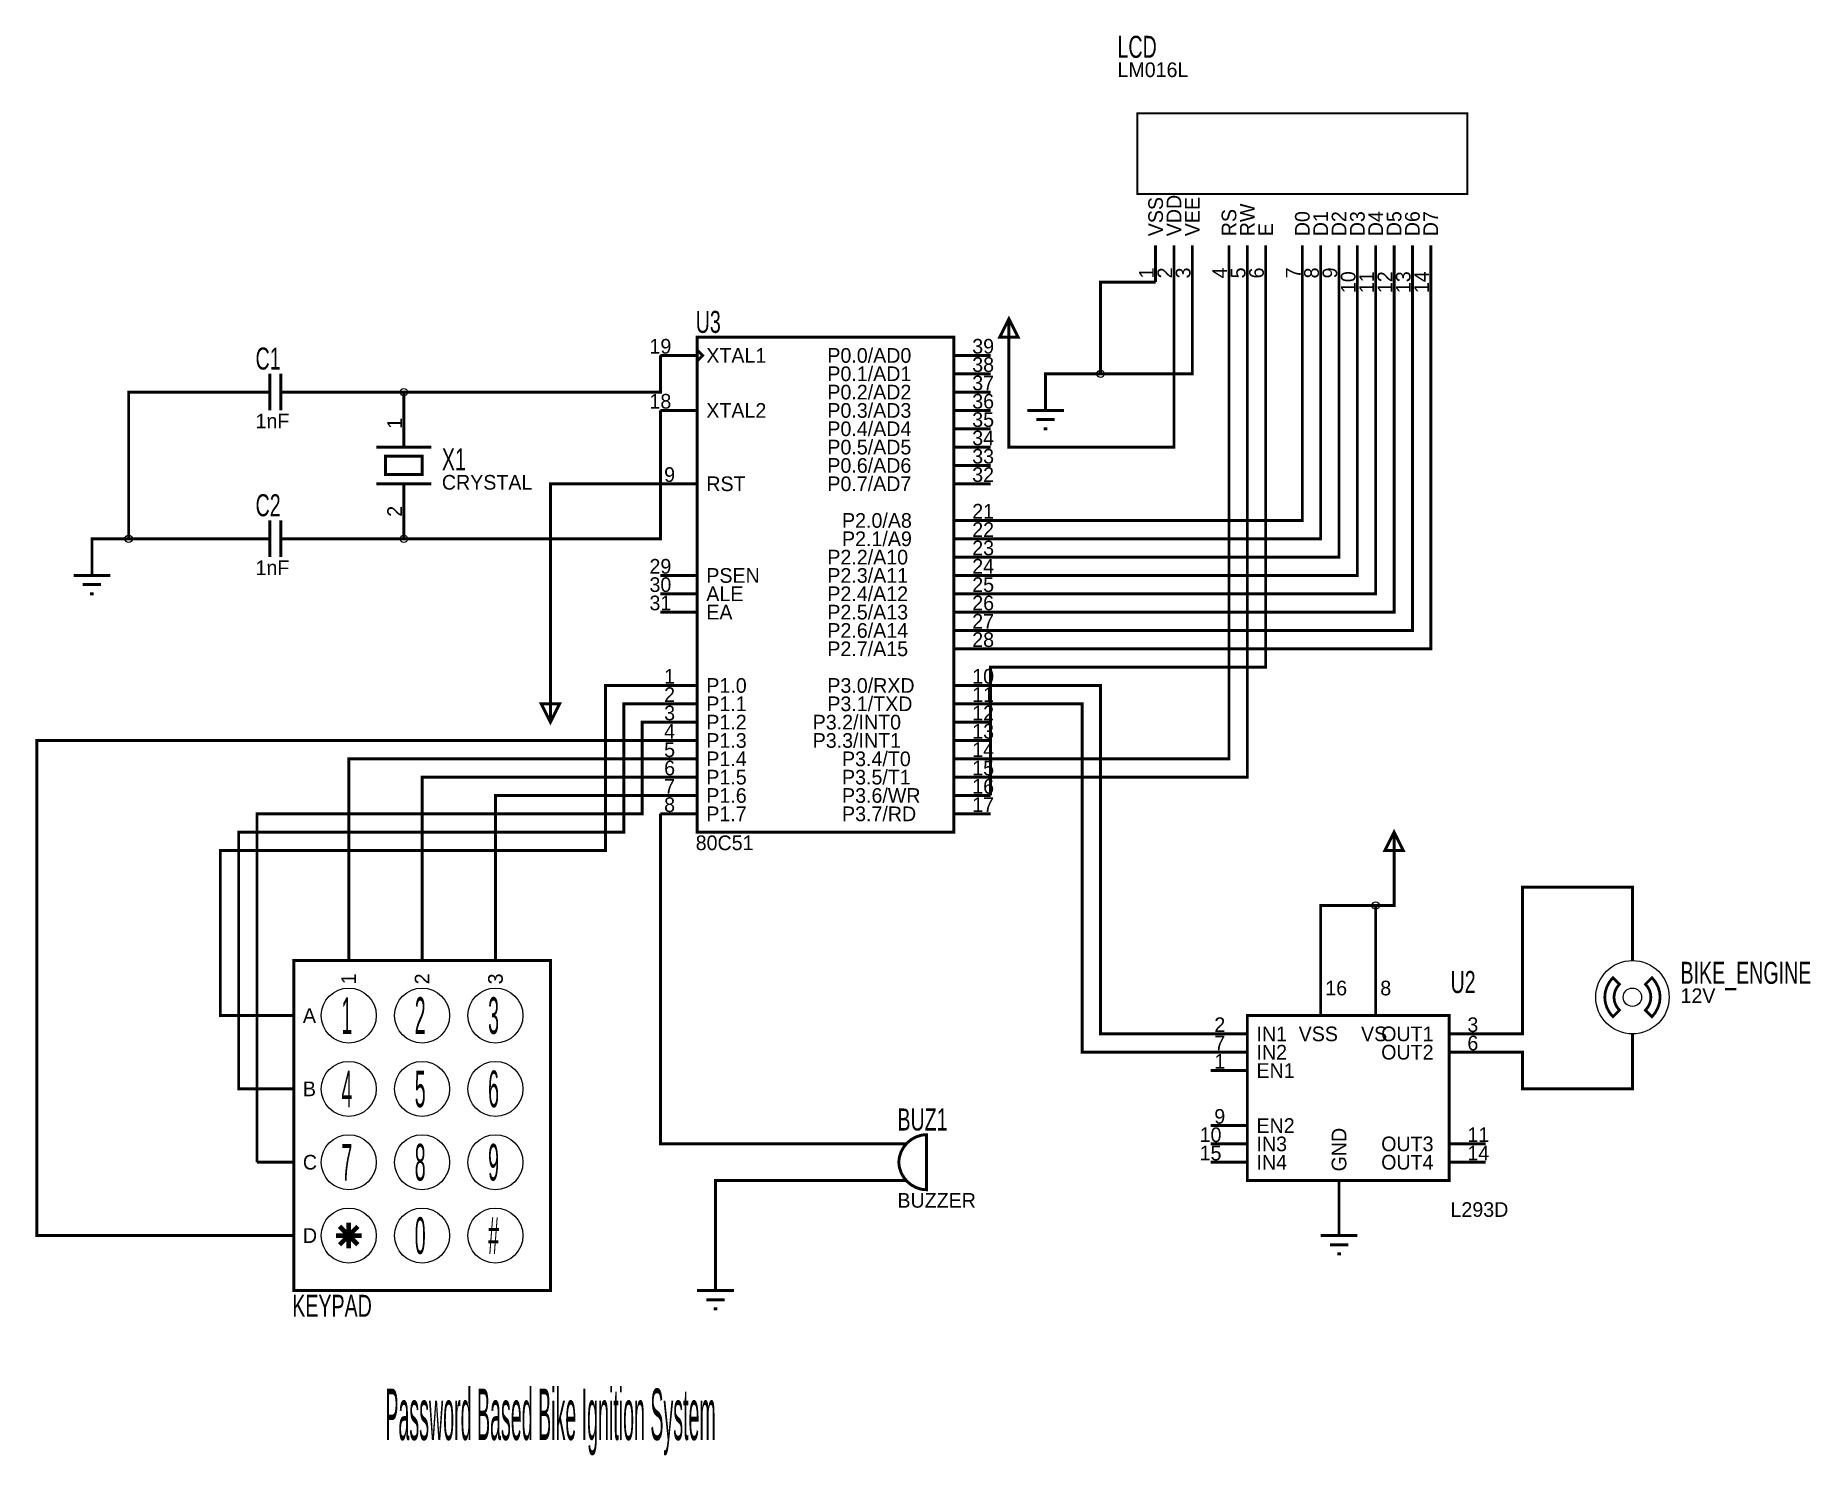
# Model space of a CAD drawing. Header units: inches. Extents: x -4.71 to 4.97, y -4.3 to 3.44.
import ezdxf

# ---------------------------------------------------------------- set-up
doc = ezdxf.new("R2010")
doc.units = ezdxf.units.IN
doc.header["$MEASUREMENT"] = 0
doc.layers.get('0').update_dxf_attribs({"linetype": 'CONTINUOUS'})
for name, color, linetype in [('1', 1, 'CONTINUOUS'), ('2', 2, 'CONTINUOUS'), ('3', 3, 'CONTINUOUS')]:
    doc.layers.add(name, color=color, linetype=linetype)

msp = doc.modelspace()

# ---------------------------------------------------------------- linework, layer by layer
for points, const_width in [([(1.3, 2.58), (3.1, 2.58), (3.1, 3.02), (1.3, 3.02), (1.3, 2.58)], 0.01), ([(3.893934, -1.906066), (3.883446, -1.894507), (3.874357, -1.882269), (3.860374, -1.85614), (3.851984, -1.828459), (3.849187, -1.8), (3.851984, -1.771541), (3.860374, -1.743859), (3.874357, -1.717731), (3.883446, -1.705493), (3.893934, -1.693934), (3.929289, -1.729289), (3.916238, -1.745154), (3.906916, -1.762573), (3.901323, -1.781028), (3.899458, -1.8), (3.901323, -1.818972), (3.906916, -1.837427), (3.916238, -1.854846), (3.929289, -1.870711), (3.893934, -1.906066)], 0.015), ([(4.106066, -1.906066), (4.116553, -1.894507), (4.125643, -1.882269), (4.139626, -1.85614), (4.148016, -1.828459), (4.150813, -1.8), (4.148016, -1.771541), (4.139626, -1.743859), (4.125643, -1.717731), (4.116553, -1.705493), (4.106066, -1.693934), (4.070711, -1.729289), (4.083762, -1.745154), (4.093084, -1.762573), (4.098677, -1.781028), (4.100542, -1.8), (4.098677, -1.818972), (4.093084, -1.837427), (4.083762, -1.854846), (4.070711, -1.870711), (4.106066, -1.906066)], 0.015), ([(-3.07, -3.1), (-2.93, -3.1)], 0.025), ([(-3.05, -3.15), (-2.95, -3.05)], 0.025), ([(-3.05, -3.05), (-2.95, -3.15)], 0.025), ([(-3, -3.03), (-3, -3.17)], 0.025)]:
    msp.add_lwpolyline(points, dxfattribs=dict(const_width=const_width))
for centre in [(-3, -1.9), (-2.6, -1.9), (-2.2, -1.9), (-3, -2.3), (-2.6, -2.3), (-2.2, -2.3), (-3, -2.7), (-2.6, -2.7), (-2.2, -2.7), (-3, -3.1), (-2.6, -3.1), (-2.2, -3.1)]:
    msp.add_circle(centre, 0.15)
at = {"layer": '1', "const_width": 0.016}
for points in [[(0.5, 0.1), (2.9, 0.1), (2.9, 2.1)], [(0.5, 0.2), (2.8, 0.2), (2.8, 2.1)], [(0.5, 0.3), (2.7, 0.3), (2.7, 2.1)], [(0.5, 0.4), (2.6, 0.4), (2.6, 2.1)], [(0.5, 0.5), (2.5, 0.5), (2.5, 2.1)], [(0.5, 0.6), (2.4, 0.6), (2.4, 2.1)], [(0.5, 0.7), (2.3, 0.7), (2.3, 2.1)], [(0.5, 0.8), (2.2, 0.8), (2.2, 2.1)], [(0.5, -0.7), (0.5, 0), (2, 0), (2, 2.1)], [(0.5, -0.6), (1.9, -0.6), (1.9, 2.1)], [(0.5, -0.5), (1.8, -0.5), (1.8, 2.1)], [(0.6, 1.7), (0.6, 1.2), (1.5, 1.2), (1.5, 2.1)], [(1.1, 1.6), (1.1, 2.1), (1.4, 2.1)], [(1.1, 1.6), (1.6, 1.6), (1.6, 2.1)], [(0.55, 1.8), (0.6, 1.9), (0.65, 1.8), (0.55, 1.8)], [(0.6, 1.7), (0.6, 1.9)], [(-1.3, 1.7), (-1.3, 1.5), (-2.7, 1.5)], [(0.8, 1.5), (0.8, 1.6), (1.1, 1.6)], [(-3.6, 1.5), (-4.2, 1.5), (-4.2, 0.7)], [(-3.2, 1.5), (-2.7, 1.5)], [(-2.7, 1.3), (-2.7, 1.5)], [(0.8, 1.5), (0.8, 1.4)], [(-1.3, 1.4), (-1.3, 0.7), (-2.7, 0.7)], [(0.7, 1.4), (0.9, 1.4)], [(0.75, 1.35), (0.85, 1.35)], [(0.79, 1.3), (0.81, 1.3)], [(-1.3, 1), (-1.9, 1), (-1.9, -0.1)], [(-2.7, 0.9), (-2.7, 0.7)], [(-4.4, 0.6), (-4.4, 0.7), (-4.2, 0.7)], [(-3.6, 0.7), (-4.2, 0.7)], [(-3.2, 0.7), (-2.7, 0.7)], [(-4.4, 0.6), (-4.4, 0.5)], [(-4.5, 0.5), (-4.3, 0.5)], [(-4.45, 0.45), (-4.35, 0.45)], [(-4.41, 0.4), (-4.39, 0.4)], [(-1.3, -0.1), (-1.6, -0.1), (-1.6, -1), (-3.7, -1), (-3.7, -1.9), (-3.5, -1.9)], [(-1.9, -0.1), (-1.9, -0.3)], [(0.5, -0.1), (1.1, -0.1), (1.1, -2), (1.7, -2)], [(-1.3, -0.2), (-1.5, -0.2), (-1.5, -0.9), (-3.6, -0.9), (-3.6, -2.3), (-3.5, -2.3)], [(-1.85, -0.2), (-1.9, -0.3), (-1.95, -0.2), (-1.85, -0.2)], [(0.5, -0.2), (1, -0.2), (1, -2.1), (1.7, -2.1)], [(-1.3, -0.3), (-1.4, -0.3), (-1.4, -0.8), (-3.5, -0.8), (-3.5, -2.7)], [(-1.3, -0.4), (-4.7, -0.4), (-4.7, -3.1), (-3.5, -3.1)], [(-1.3, -0.5), (-3, -0.5), (-3, -1.4)], [(-1.3, -0.6), (-2.6, -0.6), (-2.6, -1.4)], [(-1.3, -0.7), (-2.2, -0.7), (-2.2, -1.4)], [(-1.3, -0.8), (-1.3, -2.6), (-0.1, -2.6)], [(2.65, -1), (2.7, -0.9), (2.75, -1), (2.65, -1)], [(2.7, -1.1), (2.7, -0.9)], [(2.7, -1.1), (2.7, -1.3), (2.6, -1.3)], [(3.2, -2), (3.4, -2), (3.4, -1.2), (4, -1.2), (4, -1.5)], [(2.3, -1.7), (2.3, -1.3), (2.6, -1.3)], [(2.6, -1.7), (2.6, -1.3)], [(3.2, -2.1), (3.4, -2.1), (3.4, -2.3), (4, -2.3), (4, -2.1)], [(-1, -3.3), (-1, -2.8), (-0.1, -2.8)], [(2.4, -3), (2.4, -3)], [(2.4, -3), (2.4, -3.1)], [(2.3, -3.1), (2.5, -3.1)], [(2.35, -3.15), (2.45, -3.15)], [(2.39, -3.2), (2.41, -3.2)], [(-1, -3.3), (-1, -3.4)], [(-1.1, -3.4), (-0.9, -3.4)], [(-1.05, -3.45), (-0.95, -3.45)], [(-1.01, -3.5), (-0.99, -3.5)]]:
    msp.add_lwpolyline(points, dxfattribs=at)
at = {"layer": '1'}
for centre in [(1.1, 1.6), (-2.7, 1.5), (-4.2, 0.7), (-2.7, 0.7), (2.6, -1.3)]:
    msp.add_circle(centre, 0.02, dxfattribs=at)
at = {"layer": '2', "const_width": 0.016}
for points in [[(1.4, 2.1), (1.4, 2.3)], [(1.5, 2.1), (1.5, 2.3)], [(1.6, 2.1), (1.6, 2.3)], [(1.8, 2.1), (1.8, 2.3)], [(1.9, 2.1), (1.9, 2.3)], [(2, 2.1), (2, 2.3)], [(2.2, 2.1), (2.2, 2.3)], [(2.3, 2.1), (2.3, 2.3)], [(2.4, 2.1), (2.4, 2.3)], [(2.5, 2.1), (2.5, 2.3)], [(2.6, 2.1), (2.6, 2.3)], [(2.7, 2.1), (2.7, 2.3)], [(2.8, 2.1), (2.8, 2.3)], [(2.9, 2.1), (2.9, 2.3)], [(-1.1, -0.9), (0.3, -0.9), (0.3, 1.8), (-1.1, 1.8), (-1.1, -0.9)], [(-1.3, 1.7), (-1.1, 1.7)], [(-1.1, 1.73), (-1.07, 1.7), (-1.1, 1.67), (-1.1, 1.73)], [(0.5, 1.7), (0.3, 1.7)], [(-3.43, 1.4), (-3.43, 1.6)], [(-3.37, 1.4), (-3.37, 1.6)], [(0.5, 1.6), (0.3, 1.6)], [(-3.6, 1.5), (-3.5, 1.5)], [(-3.43, 1.5), (-3.5, 1.5)], [(-3.37, 1.5), (-3.3, 1.5)], [(-3.2, 1.5), (-3.3, 1.5)], [(0.5, 1.5), (0.3, 1.5)], [(-1.3, 1.4), (-1.1, 1.4)], [(0.5, 1.4), (0.3, 1.4)], [(-2.7, 1.3), (-2.7, 1.2)], [(0.5, 1.3), (0.3, 1.3)], [(-2.55, 1.2), (-2.85, 1.2)], [(0.5, 1.2), (0.3, 1.2)], [(-2.8, 1.05), (-2.6, 1.05), (-2.6, 1.15), (-2.8, 1.15), (-2.8, 1.05)], [(0.5, 1.1), (0.3, 1.1)], [(-2.55, 1), (-2.85, 1)], [(-2.7, 0.9), (-2.7, 1)], [(-1.3, 1), (-1.1, 1)], [(0.5, 1), (0.3, 1)], [(-3.43, 0.8), (-3.43, 0.6)], [(-3.37, 0.8), (-3.37, 0.6)], [(0.5, 0.8), (0.3, 0.8)], [(-3.6, 0.7), (-3.5, 0.7)], [(-3.43, 0.7), (-3.5, 0.7)], [(-3.37, 0.7), (-3.3, 0.7)], [(-3.2, 0.7), (-3.3, 0.7)], [(0.5, 0.7), (0.3, 0.7)], [(0.5, 0.6), (0.3, 0.6)], [(-1.3, 0.5), (-1.1, 0.5)], [(0.5, 0.5), (0.3, 0.5)], [(-1.3, 0.4), (-1.1, 0.4)], [(0.5, 0.4), (0.3, 0.4)], [(-1.3, 0.3), (-1.1, 0.3)], [(0.5, 0.3), (0.3, 0.3)], [(0.5, 0.2), (0.3, 0.2)], [(0.5, 0.1), (0.3, 0.1)], [(-1.3, -0.1), (-1.1, -0.1)], [(0.5, -0.1), (0.3, -0.1)], [(-1.3, -0.2), (-1.1, -0.2)], [(0.5, -0.2), (0.3, -0.2)], [(-1.3, -0.3), (-1.1, -0.3)], [(0.5, -0.3), (0.3, -0.3)], [(-1.3, -0.4), (-1.1, -0.4)], [(0.5, -0.4), (0.3, -0.4)], [(-1.3, -0.5), (-1.1, -0.5)], [(0.5, -0.5), (0.3, -0.5)], [(-1.3, -0.6), (-1.1, -0.6)], [(0.5, -0.6), (0.3, -0.6)], [(-1.3, -0.7), (-1.1, -0.7)], [(0.5, -0.7), (0.3, -0.7)], [(-1.3, -0.8), (-1.1, -0.8)], [(0.5, -0.8), (0.3, -0.8)], [(-3, -1.4), (-3, -1.6)], [(-2.6, -1.4), (-2.6, -1.6)], [(-2.2, -1.4), (-2.2, -1.6)], [(4, -1.5), (4, -1.6)], [(-3.3, -3.4), (-1.9, -3.4), (-1.9, -1.6), (-3.3, -1.6), (-3.3, -3.4)], [(2.3, -1.7), (2.3, -1.9)], [(2.6, -1.7), (2.6, -1.9)], [(-3.5, -1.9), (-3.3, -1.9)], [(1.9, -2.8), (3, -2.8), (3, -1.9), (1.9, -1.9), (1.9, -2.8)], [(1.7, -2), (1.9, -2)], [(3.2, -2), (3, -2)], [(4, -2.1), (4, -2)], [(1.7, -2.1), (1.9, -2.1)], [(3.2, -2.1), (3, -2.1)], [(1.7, -2.2), (1.9, -2.2)], [(-3.5, -2.3), (-3.3, -2.3)], [(1.7, -2.5), (1.9, -2.5)], [(-0.1, -2.6), (0, -2.6)], [(0.15, -2.55), (0.135132, -2.550806), (0.120586, -2.553164), (0.092813, -2.562187), (0.067383, -2.576367), (0.045, -2.595), (0.026367, -2.617383), (0.012187, -2.642812), (0.003164, -2.670586), (0.000806, -2.685132), (0, -2.7), (0.000806, -2.714868), (0.003164, -2.729414), (0.012187, -2.757187), (0.026367, -2.782617), (0.045, -2.805), (0.067383, -2.823633), (0.092813, -2.837813), (0.120586, -2.846836), (0.135132, -2.849195), (0.15, -2.85), (0.15, -2.55)], [(0, -2.6), (0.04, -2.6)], [(1.7, -2.6), (1.9, -2.6)], [(3.2, -2.6), (3, -2.6)], [(-3.5, -2.7), (-3.3, -2.7)], [(1.7, -2.7), (1.9, -2.7)], [(3.2, -2.7), (3, -2.7)], [(-0.1, -2.8), (0, -2.8)], [(0, -2.8), (0.04, -2.8)], [(2.4, -3), (2.4, -2.8)], [(-3.5, -3.1), (-3.3, -3.1)]]:
    msp.add_lwpolyline(points, dxfattribs=at)
at = {"layer": '2'}
for radius in [0.2, 0.05]:
    msp.add_circle((4, -1.8), radius, dxfattribs=at)

# ---------------------------------------------------------------- texts
for s, height, width, p in [('LCD', 0.12, 0.666667, (1.192, 3.323)), ('U3', 0.12, 0.666667, (-1.108, 1.823)), ('C1', 0.12, 0.666667, (-3.508, 1.623)), ('X1', 0.12, 0.666667, (-2.492, 1.073)), ('C2', 0.12, 0.666667, (-3.508, 0.823)), ('BIKE_ENGINE', 0.12, 0.666667, (4.262132, -1.727)), ('U2', 0.12, 0.666667, (3.008004, -1.777)), ('1', 0.2, 0.4, (-3.04, -2)), ('2', 0.2, 0.4, (-2.64, -2)), ('3', 0.2, 0.4, (-2.24, -2)), ('4', 0.2, 0.4, (-3.04, -2.4)), ('5', 0.2, 0.4, (-2.64, -2.4)), ('6', 0.2, 0.4, (-2.24, -2.4)), ('BUZ1', 0.12, 0.666667, (-0.008, -2.527)), ('7', 0.2, 0.4, (-3.04, -2.8)), ('8', 0.2, 0.4, (-2.64, -2.8)), ('9', 0.2, 0.4, (-2.24, -2.8)), ('0', 0.2, 0.4, (-2.64, -3.2)), ('#', 0.2, 0.4, (-2.24, -3.2)), ('KEYPAD', 0.12, 0.666667, (-3.308, -3.543))]:
    msp.add_text(s, height=height, dxfattribs=dict(width=width)).set_placement(p)
for s, p in [('LM016L', (1.192, 3.218)), ('19', (-1.36, 1.71)), ('P0.0/AD0', (-0.39, 1.66)), ('39', (0.4, 1.71)), ('XTAL1', (-1.05, 1.66)), ('38', (0.4, 1.61)), ('P0.1/AD1', (-0.39, 1.56)), ('37', (0.4, 1.51)), ('18', (-1.36, 1.41)), ('P0.2/AD2', (-0.39, 1.46)), ('36', (0.4, 1.41)), ('1nF', (-3.508, 1.302)), ('XTAL2', (-1.05, 1.36)), ('P0.3/AD3', (-0.39, 1.36)), ('35', (0.4, 1.31)), ('P0.4/AD4', (-0.39, 1.26)), ('34', (0.4, 1.21)), ('P0.5/AD5', (-0.39, 1.16)), ('33', (0.4, 1.11)), ('9', (-1.28, 1.01)), ('P0.6/AD6', (-0.39, 1.06)), ('32', (0.4, 1.01)), ('CRYSTAL', (-2.492, 0.968)), ('RST', (-1.05, 0.96)), ('P0.7/AD7', (-0.39, 0.96)), ('21', (0.4, 0.81)), ('P2.0/A8', (-0.31, 0.76)), ('22', (0.4, 0.71)), ('P2.1/A9', (-0.31, 0.66)), ('23', (0.4, 0.61)), ('1nF', (-3.508, 0.502)), ('29', (-1.36, 0.51)), ('P2.2/A10', (-0.39, 0.56)), ('24', (0.4, 0.51)), ('30', (-1.36, 0.41)), ('PSEN', (-1.05, 0.46)), ('P2.3/A11', (-0.39, 0.46)), ('25', (0.4, 0.41)), ('31', (-1.36, 0.31)), ('ALE', (-1.05, 0.36)), ('P2.4/A12', (-0.39, 0.36)), ('26', (0.4, 0.31)), ('EA', (-1.05, 0.26)), ('P2.5/A13', (-0.39, 0.26)), ('27', (0.4, 0.21)), ('P2.6/A14', (-0.39, 0.16)), ('P2.7/A15', (-0.39, 0.06)), ('28', (0.4, 0.11)), ('1', (-1.28, -0.09)), ('P1.0', (-1.05, -0.14)), ('P3.0/RXD', (-0.39, -0.14)), ('10', (0.4, -0.09)), ('2', (-1.28, -0.19)), ('P1.1', (-1.05, -0.24)), ('P3.1/TXD', (-0.39, -0.24)), ('11', (0.4, -0.19)), ('3', (-1.28, -0.29)), ('P1.2', (-1.05, -0.34)), ('P3.2/INT0', (-0.47, -0.34)), ('12', (0.4, -0.29)), ('4', (-1.28, -0.39)), ('P1.3', (-1.05, -0.44)), ('P3.3/INT1', (-0.47, -0.44)), ('13', (0.4, -0.39)), ('5', (-1.28, -0.49)), ('P1.4', (-1.05, -0.54)), ('P3.4/T0', (-0.31, -0.54)), ('14', (0.4, -0.49)), ('6', (-1.28, -0.59)), ('P1.5', (-1.05, -0.64)), ('P3.5/T1', (-0.31, -0.64)), ('15', (0.4, -0.59)), ('7', (-1.28, -0.69)), ('P1.6', (-1.05, -0.74)), ('P3.6/WR', (-0.31, -0.74)), ('16', (0.4, -0.69)), ('8', (-1.28, -0.79)), ('P1.7', (-1.05, -0.84)), ('P3.7/RD', (-0.31, -0.84)), ('17', (0.4, -0.79)), ('80C51', (-1.108, -0.998)), ('16', (2.325, -1.79)), ('8', (2.625, -1.79)), ('12V', (4.262132, -1.832)), ('A', (-3.25, -1.94)), ('2', (1.72, -1.99)), ('3', (3.1, -1.99)), ('7', (1.72, -2.09)), ('IN1', (1.95, -2.04)), ('VSS', (2.18, -2.04)), ('VS', (2.52, -2.04)), ('OUT1', (2.63, -2.04)), ('6', (3.1, -2.09)), ('1', (1.72, -2.19)), ('IN2', (1.95, -2.14)), ('OUT2', (2.63, -2.14)), ('EN1', (1.95, -2.24)), ('B', (-3.25, -2.34)), ('9', (1.72, -2.49)), ('10', (1.64, -2.59)), ('EN2', (1.95, -2.54)), ('11', (3.1, -2.59)), ('15', (1.64, -2.69)), ('IN3', (1.95, -2.64)), ('OUT3', (2.63, -2.64)), ('14', (3.1, -2.69)), ('C', (-3.25, -2.74)), ('IN4', (1.95, -2.74)), ('OUT4', (2.63, -2.74)), ('BUZZER', (-0.008, -2.948)), ('L293D', (3.008004, -2.998)), ('D', (-3.25, -3.14))]:
    msp.add_text(s, height=0.08).set_placement(p)
for s, p in [('VSS', (1.44, 2.35)), ('VDD', (1.54, 2.35)), ('VEE', (1.64, 2.35)), ('RW', (1.94, 2.35)), ('RS', (1.84, 2.35)), ('D0', (2.24, 2.35)), ('D1', (2.34, 2.35)), ('D2', (2.44, 2.35)), ('D3', (2.54, 2.35)), ('D4', (2.64, 2.35)), ('D5', (2.74, 2.35)), ('D6', (2.84, 2.35)), ('D7', (2.94, 2.35)), ('E', (2.04, 2.35)), ('1', (1.39, 2.12)), ('2', (1.49, 2.12)), ('3', (1.59, 2.12)), ('4', (1.79, 2.12)), ('5', (1.89, 2.12)), ('6', (1.99, 2.12)), ('7', (2.19, 2.12)), ('8', (2.29, 2.12)), ('9', (2.39, 2.12)), ('10', (2.49, 2.04)), ('11', (2.59, 2.04)), ('12', (2.69, 2.04)), ('13', (2.79, 2.04)), ('14', (2.89, 2.04)), ('1', (-2.71, 1.3)), ('2', (-2.71, 0.82)), ('1', (-2.96, -1.73)), ('2', (-2.56, -1.73)), ('3', (-2.16, -1.73)), ('GND', (2.44, -2.75))]:
    msp.add_text(s, height=0.08, rotation=90).set_placement(p)
at = {"layer": '3', "width": 0.285714}
msp.add_text('Password Based Bike Ignition System', height=0.28, dxfattribs=at).set_placement((-2.8, -4.215))

doc.saveas('drawing.dxf')
